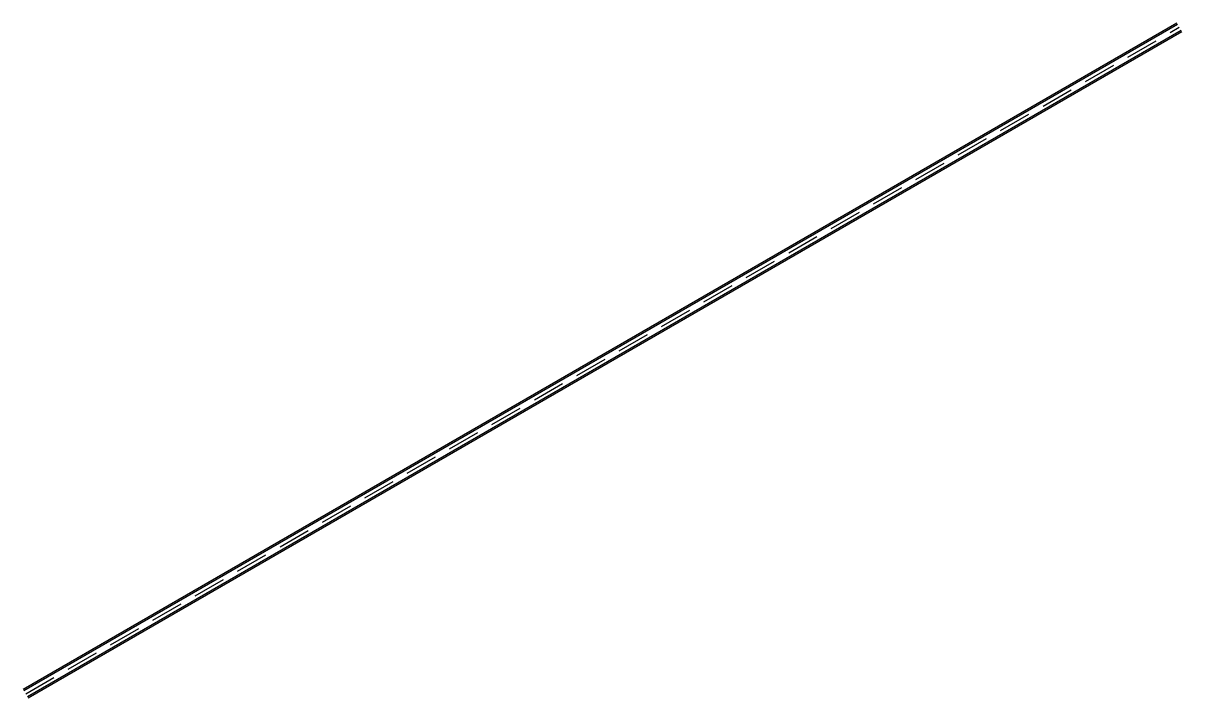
# Model space of a CAD drawing. Header units: metres. Extents: x 99558 to 100446, y 49739 to 50255.
import ezdxf

# ---------------------------------------------------------------- set-up
doc = ezdxf.new("R2010")
doc.units = ezdxf.units.M
doc.header["$MEASUREMENT"] = 0
doc.linetypes.add('DASHED2', pattern=[0.375, 0.25, -0.125])

msp = doc.modelspace()

# ---------------------------------------------------------------- linework, layer by layer
for p, q in [((100441.9, 50255.13), (99558.1, 49744.87)), ((100442.53, 50254.11), (99558.73, 49743.85))]:
    msp.add_line(p, q)
at = {"linetype": 'DASHED2', "ltscale": 100}
msp.add_lwpolyline([(99560.04, 49741.71), (100443.84, 50251.98)], dxfattribs=at)
for points in [[(99561.35, 49739.58), (100445.15, 50249.85)], [(99561.98, 49738.56), (100445.78, 50248.83)]]:
    msp.add_lwpolyline(points)

doc.saveas('drawing.dxf')
